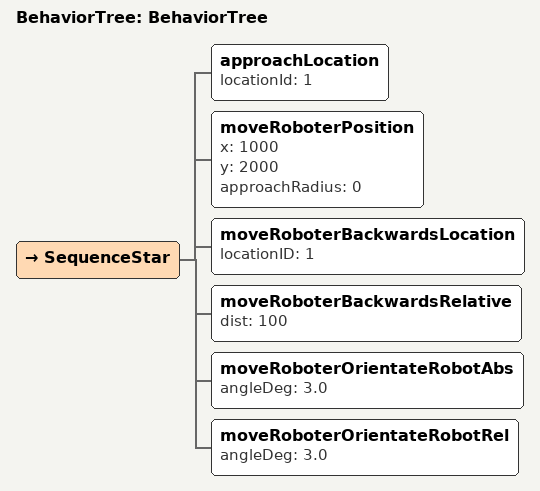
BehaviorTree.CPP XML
<root main_tree_to_execute="BehaviorTree">

    <BehaviorTree ID="BehaviorTree">
        <SequenceStar>
            <approachLocation  locationId="1"/>
            <moveRoboterPosition  x="1000" y="2000" approachRadius="0"/>
            <moveRoboterBackwardsLocation  locationID="1"/>
            <moveRoboterBackwardsRelative  dist="100"/>
            <moveRoboterOrientateRobotAbs angleDeg="3.0"/>
            <moveRoboterOrientateRobotRel angleDeg="3.0"/>
        </SequenceStar>
    </BehaviorTree>

</root>
